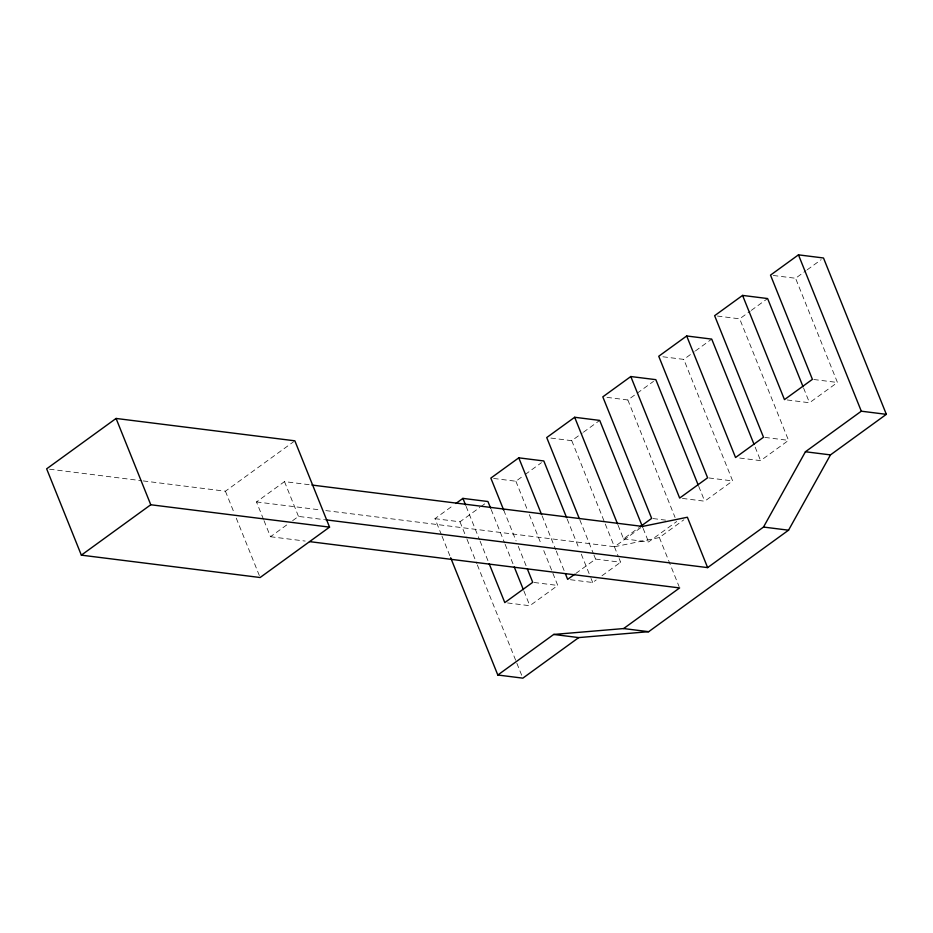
<?xml version="1.0" encoding="UTF-8"?>
<svg xmlns="http://www.w3.org/2000/svg" width="933" height="933" viewBox="0 0 933 933"><rect width="100%" height="100%" fill="white"/><g stroke="black" fill="none" stroke-linecap="round" stroke-linejoin="round"><path stroke-width="0.7" stroke-dasharray="4.67 3.5" d="M143.25 480.927L225.424 491.213L293.685 441.671M263.491 519.331L256.493 501.931L284.495 481.615L310.479 484.857M264.027 520.661L270.488 536.732L287.982 524.031M292.647 520.649L298.478 516.416L324.509 519.669M441.461 534.842L434.965 518.666L453.59 505.15M434.965 518.666L459.992 521.804L479.795 507.435M480.95 506.596L486.781 502.362M493.627 478.454L515.879 481.241L524.031 475.329M525.197 474.489L541.502 462.651M550.902 438.067L571.766 440.679L582.25 433.075M583.417 432.236L599.709 420.41M606.986 397.376L627.851 399.977L636.014 394.053M637.181 393.213L653.508 381.364M662.92 356.779L683.784 359.38L694.269 351.776M695.435 350.936L711.727 339.111M717.419 316.042L739.671 318.829L750.155 311.225M751.31 310.374L767.614 298.548M773.305 275.48L795.557 278.267L806.03 270.663M807.197 269.812L821.168 259.677M507.575 602.94L529.827 605.727L557.771 585.446L543.274 549.374M787.254 399.965L809.506 402.753L837.449 382.472L795.557 278.267M575.801 573.457L595.592 559.089L620.632 562.226L618.999 558.179M618.101 525.314L623.536 538.819L638.778 527.751M325.804 510.596L614.555 546.738L642.545 526.422M570.425 579.72L592.688 582.507L596.175 579.976M601.995 575.743L620.632 562.226M623.536 538.819L648.575 541.945L676.705 521.524M682.443 498.42L704.707 501.208L732.65 480.927L683.784 359.38M739.729 458.033L760.593 460.645L788.537 440.364L739.671 318.829M614.555 546.738L659.374 537.56L683.877 519.786M813.798 379.509L837.449 382.472M764.885 437.414L788.537 440.364M708.998 477.964L732.65 480.927M653.065 518.561L665.579 520.136M49.531 469.194L141.804 480.74M256.493 501.931L320.019 509.873M270.488 536.732L305.184 541.07M534.131 582.495L557.771 585.446M803.593 388.058L809.506 402.753M755.159 447.14L760.593 460.645M698.735 486.35L704.707 501.208M627.851 399.977L675.084 517.477M659.374 537.56L679.096 586.612M643.14 528.44L648.575 541.945M571.766 440.679L618.462 556.826M579.848 519.926L593.423 553.689M593.959 555.042L595.592 559.089M567.171 519.04L579.113 548.744M581.282 554.144L590.519 577.107M591.056 578.46L592.688 582.507M542.131 515.902L555.706 549.665M556.243 551.018L564.395 571.264M515.879 481.241L527.157 509.301M529.314 514.643L541.128 544.032M503.738 510.176L516.089 540.907M518.235 546.248L526.294 566.284M491.166 509.535L504.59 542.936M505.126 544.277L513.721 565.655M523.926 591.032L529.827 605.727M466.127 506.409L479.55 539.81M480.087 541.14L488.682 562.517M459.992 521.804L466.5 537.979M467.036 539.321L476.798 563.579M477.334 564.932L516.346 661.975M516.882 663.316L522.305 676.798M442.009 536.195L450.126 556.406M284.495 481.615L298.478 516.416M225.424 491.213L234.101 512.788M236.271 518.177L260.12 577.515"/><path stroke-width="1.4" d="M325.955 519.844L707.622 567.614L763.509 527.052L805.424 451.759L861.311 411.196L886.35 414.334L823.501 257.986L798.461 254.849L770.518 275.13L812.41 379.346L784.466 399.616L742.575 295.411L714.631 315.692L763.497 437.239L735.554 457.52L686.688 335.973L658.745 356.254L707.611 477.789L679.667 498.07L630.801 376.535L602.811 396.852L651.666 518.398L639.945 526.9M450.674 557.759L497.814 675.014L553.701 634.452L578.728 637.589L648.68 631.688L788.548 530.189L830.463 454.896L886.35 414.334M116.077 418.451L46.65 468.832L81.346 555.147L260.12 577.515L329.547 527.133L294.851 440.819L116.077 418.451L150.773 504.753L329.547 527.133M81.346 555.147L150.773 504.753M455.922 503.458L462.908 498.385L487.936 501.522L490.63 508.205M566.623 517.687L543.822 460.96L518.783 457.835L490.84 478.104L503.738 510.176M642.604 527.087L599.709 420.41L574.67 417.273L546.726 437.554L579.3 518.585M574.635 574.308L567.649 579.37L565.48 573.97M578.728 637.589L522.853 678.151L497.814 675.014M553.701 634.452L623.641 628.562L679.621 587.93L309.523 541.618M742.575 295.411L767.614 298.548L803.056 386.717M686.688 335.973L711.727 339.111L754.074 444.446M630.801 376.535L655.841 379.661L698.187 484.997M805.424 451.759L830.463 454.896M763.509 527.052L788.548 530.189M311.925 485.043L642.545 526.422L687.376 517.244L707.622 567.614M623.641 628.562L648.68 631.688M798.461 254.849L861.311 411.196M574.67 417.273L617.564 523.961M518.783 457.835L541.595 514.549M527.367 568.955L532.731 582.32L504.8 602.601L489.219 563.859M514.258 566.984L523.39 589.703M462.908 498.385L465.59 505.068"/></g></svg>
